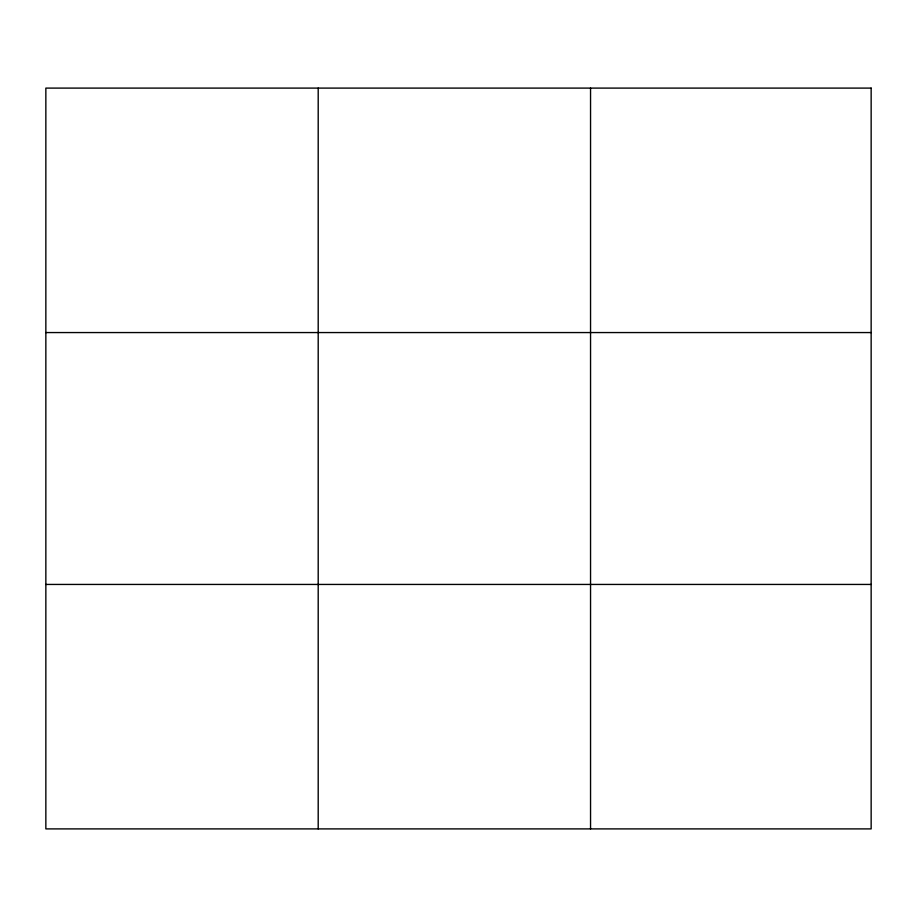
<?xml version="1.0" encoding="UTF-8"?>
<svg xmlns="http://www.w3.org/2000/svg" width="917" height="917" viewBox="0 0 917 917"><rect width="100%" height="100%" fill="white"/><g stroke="black" fill="none" stroke-linecap="round" stroke-linejoin="round"><path stroke-width="1.38" d="M318.199 88.101L318.199 828.899M590.548 88.101L590.548 828.899M45.85 332.562L871.15 332.562M45.85 584.438L871.15 584.438M871.15 88.101L871.15 828.899L45.85 828.899L45.85 88.101L871.15 88.101"/></g></svg>
